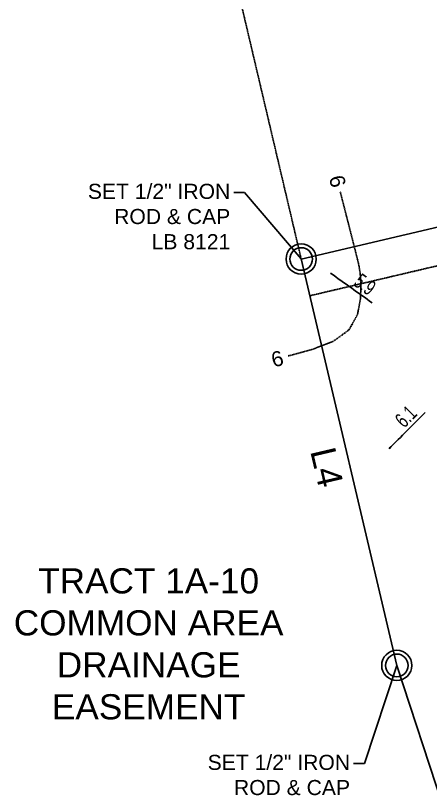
# Model space of a CAD drawing. Header units: inches. Extents: x -25328 to 8149, y -5530 to 4336.
# Drawn here: x -19101 to -18442, y 2126 to 3363 of the extents above; entities that cross this region are included whole.
import ezdxf
from ezdxf.enums import TextEntityAlignment as Align

# ---------------------------------------------------------------- set-up
doc = ezdxf.new("R2010")
doc.units = ezdxf.units.IN
doc.header["$LTSCALE"] = 16
doc.header["$MEASUREMENT"] = 0
doc.linetypes.add('HIDDEN', pattern=[0.375, 0.25, -0.125])
doc.linetypes.add('HIDDEN2', pattern=[0.1875, 0.125, -0.0625])
doc.layers.get('0').update_dxf_attribs({"linetype": 'CONTINUOUS'})
for name, color, linetype in [('B', 6, 'CONTINUOUS'), ('EASEMENT', 1, 'HIDDEN2'), ('EG_CONT-MNR', 21, 'HIDDEN'), ('TEXT', 11, 'CONTINUOUS'), ('TOPO', 30, 'CONTINUOUS')]:
    doc.layers.add(name, color=color, linetype=linetype)
doc.styles.add('ARIAL', font='arial.ttf', dxfattribs={"height": 13.333333})
doc.styles.get("Standard").update_dxf_attribs({"font": 'arial.ttf'})
doc.styles.add('TECHTXT', font='stylu.ttf', dxfattribs={"width": 0.7, "height": 2.1})
doc.dimstyles.get("Standard").update_dxf_attribs({"dimtxt": 0.18, "dimasz": 0.18, "dimexe": 0.18, "dimexo": 0.0625, "dimgap": 0.09, "dimtad": 0, "dimtih": 1, "dimtoh": 1, "dimdec": 4, "dimzin": 0, "dimdsep": 46, "dimtxsty": 'Standard', "dimcen": 0.09, "dimadec": 0, "dimazin": 0, "dimtfac": 1, "dimtdec": 4, "dimtofl": 0, "dimtmove": 0, "dimatfit": 3, "dimfxl": 0, "dimtolj": 1, "dimtzin": 0, "dimarcsym": 0})
doc.dimstyles.new('TIES', dxfattribs={"dimscale": 3, "dimtxt": 0.7, "dimasz": 0.45, "dimexe": 0.175, "dimexo": 0.35, "dimgap": 0.1, "dimtad": 0, "dimzin": 0, "dimdsep": 46, "dimtxsty": 'TECHTXT', "dimblk": 'AR1', "dimcen": 0.35, "dimse1": 1, "dimse2": 1, "dimclrd": 256, "dimclre": 256, "dimclrt": 256, "dimaunit": 1, "dimadec": 3, "dimazin": 0, "dimtfac": 1, "dimtofl": 0, "dimtmove": 2, "dimatfit": 0, "dimldrblk": 'AR1', "dimfxl": 0, "dimtolj": 1, "dimtzin": 0, "dimlwd": -1, "dimlwe": 13, "dimarcsym": 0})

# ---------------------------------------------------------------- blocks, each defined once
blk = doc.blocks.new('AR1')
at = {"linetype": 'ByBlock', "lineweight": -2}
blk.add_line((-1, 0), (0, 0), dxfattribs=at)
for centre, radius, start, end in [((-0.22, 2.19), 2.19, 244.22539, 271.28243), ((-0.22, -2.19), 2.19, 88.71757, 115.77461), ((-1.25, 0), 0.251, 316.45065, 43.54935), ((-0.22, 2.19), 2.24, 249.04892, 257.15736), ((-0.22, -2.19), 2.24, 102.84264, 110.95108)]:
    blk.add_arc(centre, radius, start, end, dxfattribs=at)
blk = doc.blocks.new('ip')
for radius in [0.05, 0.0375]:
    blk.add_circle((0, 0), radius)

msp = doc.modelspace()

# ---------------------------------------------------------------- linework, layer by layer
at = {"layer": 'B', "flags": 128}
for points in [[(-18647.66530345, 2975.65369214), (-17129.06894336, 3332.67623361)], [(-18350.48908818, 1886.95826875), (-18495.8302969, 2329.7974037), (-18647.67473011, 2975.66811716)]]:
    msp.add_lwpolyline(points, dxfattribs=at)
at = {"layer": 'EASEMENT', "ltscale": 0.5}
msp.add_lwpolyline([(-18633.93366724, 2917.24613983), (-17232.15241177, 3246.80540888)], dxfattribs=at)
at = {"layer": 'EG_CONT-MNR', "ltscale": 0.25, "flags": 128}
msp.add_lwpolyline([(-18585.55212701, 3082.18268878), (-18575.79730619, 3044.0611058), (-18567.02232564, 3009.71530063), (-18560.20702533, 2982.92106159), (-18556.02366695, 2965.66429476), (-18553.9141957, 2952.77143868), (-18553.01297794, 2937.27906215), (-18553.29858899, 2914.35163247), (-18558.12644049, 2887.66522061), (-18571.69615406, 2863.02378739), (-18596.78844112, 2844.82792676), (-18630.50838321, 2831.86469973), (-18668.5421471, 2821.51779164)], dxfattribs=at)
at = {"layer": 'TEXT', "linetype": 'HIDDEN2', "ltscale": 0.5}
msp.add_lwpolyline([(-18647.66530345, 2975.65369214), (-18867.37148282, 3910.17452912)], dxfattribs=at)

# ---------------------------------------------------------------- block references
at = {"layer": 'TEXT', "xscale": 479.9998795200001, "yscale": 479.9998795200001, "zscale": 479.9998795200001}
for p in [(-18647.66530345, 2975.65369214), (-18495.8302969, 2329.7974037)]:
    msp.add_blockref('ip', p, dxfattribs=at)

# ---------------------------------------------------------------- texts
at = {"layer": 'EG_CONT-MNR', "ltscale": 0.25}
for rotation, p in [(284.3564147949, (-18589.91610324, 3099.23307649)), (14.3456726074, (-18685.59335887, 2817.15701337))]:
    msp.add_text('6', height=24, rotation=rotation, dxfattribs=at).set_placement(p, align=Align.MIDDLE_CENTER)
at = {"layer": 'TEXT', "char_height": 23.999993976, "width": 462.2486282725, "attachment_point": 3}
for insert in [(-18760.30478225, 3095.19292092), (-18570.0740191, 2187.72774065)]:
    msp.add_mtext('SET 1/2" IRON\\PROD & CAP\\PLB 8121', dxfattribs=dict(at, insert=insert))
at = {"layer": 'TEXT', "insert": (-18626.43570616, 2640.30073077), "char_height": 40.07998994, "attachment_point": 8, "rotation": 283.23}
msp.add_mtext('L4', dxfattribs=at)
at = {"layer": 'TEXT', "linetype": 'Continuous', "insert": (-18889.94206794, 2363.79969118), "char_height": 39.99998996, "attachment_point": 5, "style": 'ARIAL'}
msp.add_mtext('{\\fArial|b0|i0|c0|p34;TRACT 1A-10\\PCOMMON AREA\\PDRAINAGE\\PEASEMENT}', dxfattribs=at)
at = {"layer": 'TOPO', "linetype": 'Continuous', "style": 'TECHTXT', "width": 0.7}
for s, rotation, p in [('5.9', 324.4637600912, (-18558.94436328, 2944.42031558)), ('6.1', 45, (-18492.49844914, 2714.44553794))]:
    msp.add_text(s, height=24, rotation=rotation, dxfattribs=at).set_placement(p, align=Align.MIDDLE_LEFT)

# ---------------------------------------------------------------- leaders
at = {"layer": 'TEXT'}
for points in [[(-18647.67473011, 2975.66811716), (-18737.59761437, 3081.5592645), (-18754.73120469, 3081.5592645)], [(-18495.8302969, 2329.7974037), (-18547.36685122, 2174.09408423), (-18564.50044154, 2174.09408423)]]:
    msp.add_leader(points, dimstyle='Standard', override={"dimscale": 30, "dimtxt": 0.0625, "dimasz": 0.08, "dimgap": 0.04, "dimtad": 1, "dimtih": 0, "dimtoh": 0, "dimdec": 1, "dimpost": "'", "dimtxsty": 'Standard', "dimse1": 1, "dimse2": 1, "dimtdec": 1}, dxfattribs=at)
at = {"layer": 'TOPO', "path_type": 1}
for points in [[(-18601.20578726, 2953.29339118), (-18534.80411523, 2905.86614201)], [(-18508.19954184, 2674.21824477), (-18450.49977576, 2731.91801086)]]:
    msp.add_leader(points, dimstyle='TIES', override={"dimasz": 0.6}, dxfattribs=at)

doc.saveas('drawing.dxf')
